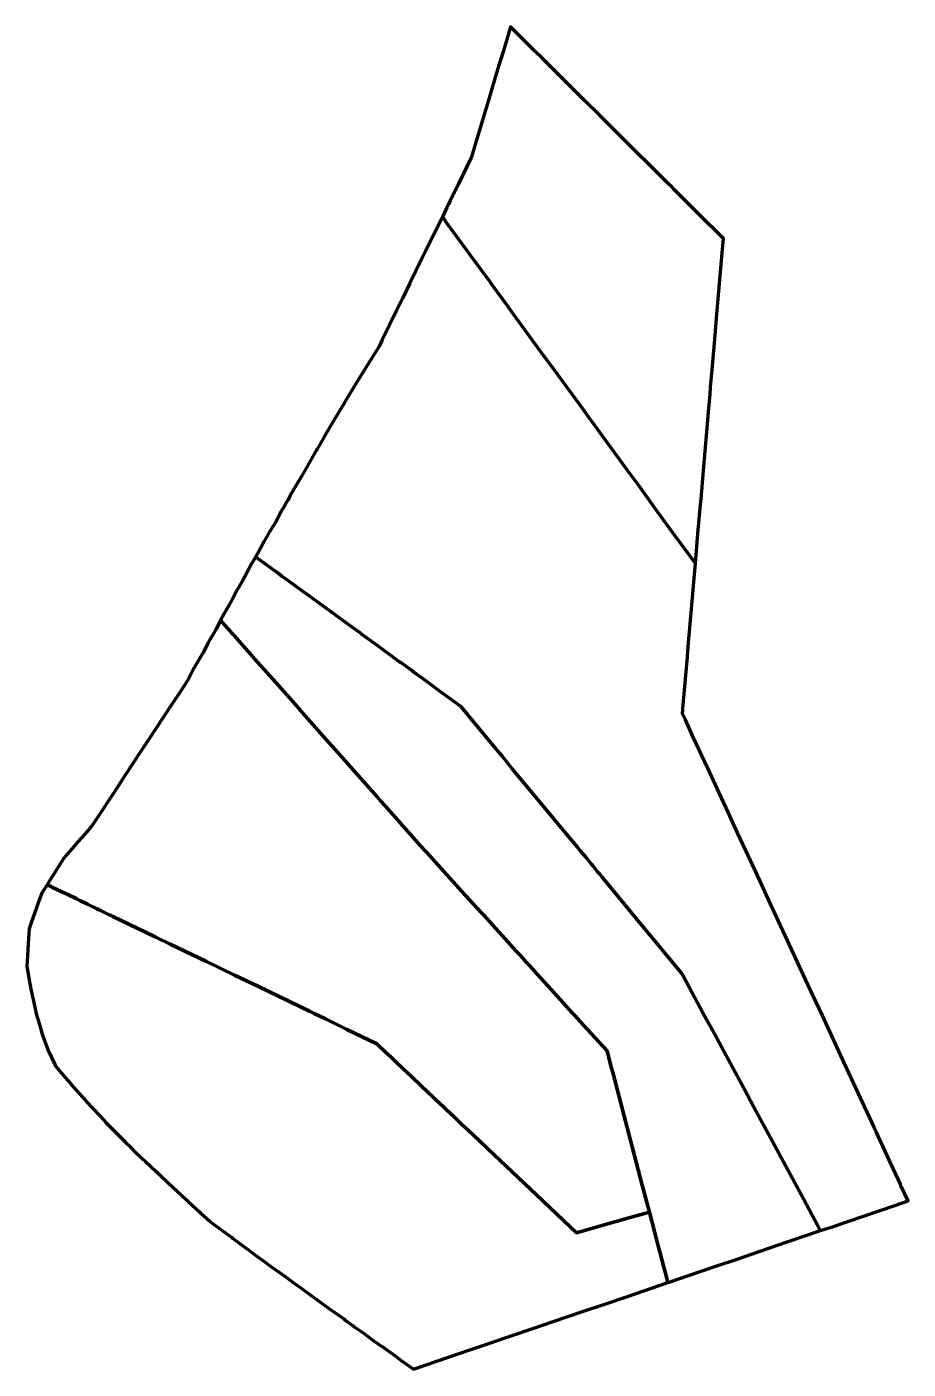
# Model space of a CAD drawing. Header units: metres. Extents: x 807521 to 807617, y 9157407 to 9157552.
import ezdxf

# ---------------------------------------------------------------- set-up
doc = ezdxf.new("R2010")
doc.units = ezdxf.units.M
doc.header["$MEASUREMENT"] = 0
doc.layers.add('2852-21107', color=1, linetype='Continuous')

msp = doc.modelspace()

# ---------------------------------------------------------------- linework, layer by layer
at = {"layer": '2852-21107', "color": 40, "lineweight": 70, "true_color": 0xffbb00}
msp.add_lwpolyline([(807566.43, 9157531.67), (807566.61, 9157531.42), (807566.89, 9157531.03), (807568.12, 9157529.35), (807569.02, 9157528.12), (807569.49, 9157527.47), (807571.56, 9157524.64), (807571.87, 9157524.21), (807573.47, 9157522.02), (807573.89, 9157521.45), (807577.37, 9157516.68), (807578.15, 9157515.61), (807581.6, 9157510.89), (807582.41, 9157509.78), (807582.62, 9157509.49), (807586.49, 9157504.18), (807587.67, 9157502.57), (807589.29, 9157500.35), (807590.41, 9157498.81), (807591.6, 9157497.18), (807592.64, 9157495.77), (807593.86, 9157494.09), (807594.13, 9157497.33), (807594.44, 9157500.84), (807594.46, 9157501.07), (807594.72, 9157504.17), (807594.8, 9157505.01), (807595.19, 9157509.64), (807595.27, 9157510.55), (807595.44, 9157512.45), (807595.5, 9157513.2), (807595.66, 9157515.09), (807595.98, 9157518.8), (807596.18, 9157521.13), (807596.61, 9157526.1), (807596.75, 9157527.75), (807596.89, 9157529.32), (807594.2, 9157531.99), (807591.63, 9157534.54), (807591.28, 9157534.9), (807591.01, 9157535.16), (807585.3, 9157540.83), (807584.5, 9157541.63), (807583.45, 9157542.67), (807581.86, 9157544.25), (807581.47, 9157544.63), (807577.23, 9157548.84), (807576.46, 9157549.61), (807575.46, 9157550.6), (807573.8, 9157552.25), (807573, 9157549.56), (807572.72, 9157548.65), (807572.63, 9157548.33), (807572.42, 9157547.64), (807571.32, 9157543.94), (807570.42, 9157540.93), (807570.17, 9157540.1), (807569.59, 9157538.16), (807568.14, 9157535.18), (807567.52, 9157533.92), (807567.29, 9157533.45), (807567.06, 9157532.96), (807566.92, 9157532.69)], close=True, dxfattribs=at)
at = {"layer": '2852-21107', "color": 6, "lineweight": 70, "true_color": 0xff00ff}
for points in [[(807546.2, 9157494.81), (807546.29, 9157494.75), (807548.41, 9157493.2), (807548.45, 9157493.18), (807549.04, 9157492.74), (807550.29, 9157491.83), (807551.24, 9157491.14), (807552.24, 9157490.41), (807554.76, 9157488.57), (807556.67, 9157487.18), (807557.61, 9157486.5), (807557.63, 9157486.48), (807559.67, 9157484.99), (807561.83, 9157483.42), (807561.91, 9157483.36), (807563.07, 9157482.52), (807563.32, 9157482.33), (807564.6, 9157481.4), (807566.19, 9157480.24), (807567.11, 9157479.57), (807568.41, 9157478.62), (807568.68, 9157478.3), (807569.19, 9157477.69), (807569.29, 9157477.57), (807572.25, 9157473.98), (807572.4, 9157473.81), (807572.93, 9157473.17), (807574.01, 9157471.86), (807574.19, 9157471.64), (807578.48, 9157466.47), (807579.31, 9157465.46), (807579.34, 9157465.43), (807580.47, 9157464.07), (807581.06, 9157463.35), (807581.38, 9157462.96), (807581.72, 9157462.56), (807582, 9157462.22), (807582.29, 9157461.87), (807582.54, 9157461.56), (807582.77, 9157461.28), (807583.03, 9157460.98), (807583.25, 9157460.7), (807583.39, 9157460.54), (807583.48, 9157460.43), (807583.72, 9157460.14), (807583.93, 9157459.88), (807585.09, 9157458.49), (807587.95, 9157455.03), (807590.15, 9157452.38), (807590.26, 9157452.24), (807592.35, 9157449.72), (807592.52, 9157449.4), (807594.71, 9157445.34), (807595.55, 9157443.79), (807595.88, 9157443.19), (807596.71, 9157441.64), (807599.09, 9157437.23), (807600.19, 9157435.19), (807602.42, 9157431.06), (807605.09, 9157426.11), (807605.56, 9157425.25), (807606.18, 9157424.1), (807607.13, 9157422.32), (807607.21, 9157422.18), (807607.31, 9157422), (807607.39, 9157421.85), (807607.41, 9157421.82), (807607.42, 9157421.8), (807608.91, 9157422.3), (807610.27, 9157422.76), (807615.58, 9157424.57), (807616.09, 9157424.75), (807616.91, 9157425.02), (807616.13, 9157426.7), (807616.07, 9157426.83), (807614.75, 9157429.68), (807614.62, 9157429.96), (807613.48, 9157432.42), (807613.27, 9157432.87), (807613.21, 9157433.01), (807609.98, 9157439.98), (807607.61, 9157445.1), (807606.59, 9157447.3), (807605.57, 9157449.5), (807603.84, 9157453.23), (807603.08, 9157454.88), (807601.96, 9157457.3), (807600.39, 9157460.68), (807598.43, 9157464.91), (807597.18, 9157467.62), (807596.43, 9157469.24), (807595.19, 9157471.92), (807593.62, 9157475.29), (807592.77, 9157477.15), (807592.45, 9157477.82), (807592.54, 9157478.78), (807592.95, 9157483.54), (807593.12, 9157485.54), (807593.39, 9157488.74), (807593.75, 9157492.9), (807593.86, 9157494.09), (807592.64, 9157495.77), (807591.6, 9157497.18), (807590.41, 9157498.81), (807589.29, 9157500.35), (807587.67, 9157502.57), (807586.49, 9157504.18), (807582.62, 9157509.49), (807582.41, 9157509.78), (807581.6, 9157510.89), (807578.15, 9157515.61), (807577.37, 9157516.68), (807573.89, 9157521.45), (807573.47, 9157522.02), (807571.87, 9157524.21), (807571.56, 9157524.64), (807569.49, 9157527.47), (807569.02, 9157528.12), (807568.12, 9157529.35), (807566.89, 9157531.03), (807566.61, 9157531.42), (807566.43, 9157531.67), (807564.6, 9157527.93), (807564.14, 9157526.99), (807562.92, 9157524.48), (807562.15, 9157522.9), (807561.47, 9157521.51), (807559.92, 9157518.33), (807559.61, 9157517.7), (807558.53, 9157515.94), (807557.45, 9157514.2), (807555.94, 9157511.71), (807555.77, 9157511.43), (807555.57, 9157511.1), (807555.32, 9157510.68), (807554.71, 9157509.65), (807553.63, 9157507.83), (807552.86, 9157506.48), (807552.84, 9157506.46), (807552.74, 9157506.29), (807552.61, 9157506.08), (807552.47, 9157505.83), (807551.94, 9157504.94), (807551.19, 9157503.61), (807550.43, 9157502.32), (807550.09, 9157501.71), (807549.84, 9157501.24), (807549.71, 9157501.01), (807549.55, 9157500.74), (807549.23, 9157500.2), (807549.04, 9157499.88), (807548.33, 9157498.55), (807547.71, 9157497.52), (807547.12, 9157496.52), (807547.12, 9157496.51), (807546.71, 9157495.75), (807546.4, 9157495.15), (807546.26, 9157494.92)], [(807523.58, 9157459.29), (807523.61, 9157459.28), (807523.7, 9157459.24), (807524.03, 9157459.08), (807524.13, 9157459.03), (807524.18, 9157459), (807525.58, 9157458.33), (807525.72, 9157458.26), (807525.75, 9157458.25), (807526.8, 9157457.74), (807526.98, 9157457.66), (807527.14, 9157457.58), (807527.96, 9157457.18), (807528.27, 9157457.03), (807528.49, 9157456.93), (807528.68, 9157456.83), (807528.87, 9157456.74), (807528.98, 9157456.69), (807529.23, 9157456.57), (807529.41, 9157456.48), (807529.59, 9157456.4), (807529.94, 9157456.22), (807530.32, 9157456.04), (807530.52, 9157455.95), (807530.72, 9157455.85), (807531.46, 9157455.49), (807535.39, 9157453.6), (807536.92, 9157452.86), (807540.85, 9157450.96), (807543.89, 9157449.49), (807546.5, 9157448.24), (807552.09, 9157445.54), (807552.1, 9157445.54), (807552.52, 9157445.33), (807553.75, 9157444.74), (807556.08, 9157443.61), (807559.32, 9157442.05), (807559.34, 9157442.04), (807560.39, 9157441.04), (807560.83, 9157440.62), (807561.32, 9157440.16), (807562.16, 9157439.36), (807563.12, 9157438.46), (807564.11, 9157437.52), (807564.93, 9157436.74), (807565.31, 9157436.39), (807565.77, 9157435.95), (807566.5, 9157435.26), (807566.96, 9157434.83), (807567.17, 9157434.63), (807567.89, 9157433.94), (807568.54, 9157433.32), (807569.18, 9157432.72), (807569.86, 9157432.08), (807570.45, 9157431.52), (807571.28, 9157430.73), (807572.69, 9157429.4), (807577.29, 9157425.05), (807577.35, 9157424.99), (807578.83, 9157423.59), (807580.97, 9157421.57), (807582.08, 9157421.88), (807583.46, 9157422.28), (807586.77, 9157423.22), (807588.86, 9157423.82), (807588.1, 9157426.73), (807586.53, 9157432.7), (807586.42, 9157433.11), (807586.28, 9157433.66), (807584.89, 9157438.92), (807584.7, 9157439.67), (807584.28, 9157441.27), (807581.7, 9157444.11), (807580.77, 9157445.13), (807580.51, 9157445.41), (807578.24, 9157447.91), (807577.88, 9157448.31), (807577.46, 9157448.77), (807577.07, 9157449.2), (807576.68, 9157449.63), (807576.24, 9157450.12), (807576.18, 9157450.18), (807575.83, 9157450.56), (807575.45, 9157450.98), (807575.39, 9157451.04), (807574.89, 9157451.6), (807574.39, 9157452.14), (807573.8, 9157452.79), (807573.23, 9157453.42), (807572.19, 9157454.57), (807570.91, 9157455.98), (807570.74, 9157456.16), (807570.13, 9157456.83), (807568.58, 9157458.53), (807565.93, 9157461.45), (807565.39, 9157462.04), (807565.13, 9157462.33), (807564.07, 9157463.5), (807560.23, 9157467.83), (807559.7, 9157468.43), (807559.4, 9157468.76), (807557.29, 9157471.14), (807554.79, 9157473.96), (807553.77, 9157475.11), (807551.57, 9157477.59), (807550.18, 9157479.16), (807548.69, 9157480.84), (807547.75, 9157481.9), (807546.08, 9157483.78), (807545.7, 9157484.21), (807545.09, 9157484.9), (807543.9, 9157486.24), (807543.58, 9157486.6), (807543.49, 9157486.7), (807542.83, 9157487.45), (807542.4, 9157487.94), (807541.91, 9157486.99), (807541.86, 9157486.92), (807541.15, 9157485.72), (807541, 9157485.47), (807540.53, 9157484.5), (807540.51, 9157484.46), (807539.55, 9157482.85), (807539.45, 9157482.68), (807538.88, 9157481.52), (807538.84, 9157481.46), (807538.03, 9157480.22), (807537.22, 9157479), (807536.24, 9157477.5), (807536.24, 9157477.5), (807535.42, 9157476.26), (807534.59, 9157474.99), (807533.73, 9157473.69), (807532.89, 9157472.42), (807532.06, 9157471.16), (807531.28, 9157469.97), (807530.53, 9157468.82), (807529.33, 9157467.01), (807528.55, 9157465.82), (807528.45, 9157465.67), (807527.67, 9157464.78), (807526.93, 9157463.93), (807526.55, 9157463.5), (807525.56, 9157462.36), (807525.4, 9157462.18), (807524.64, 9157460.98), (807524.31, 9157460.44), (807523.77, 9157459.59)]]:
    msp.add_lwpolyline(points, close=True, dxfattribs=at)
at = {"layer": '2852-21107', "color": 131, "lineweight": 70, "true_color": 0xbbffff}
msp.add_lwpolyline([(807542.4, 9157487.94), (807542.83, 9157487.45), (807543.49, 9157486.7), (807543.58, 9157486.6), (807543.9, 9157486.24), (807545.09, 9157484.9), (807545.7, 9157484.21), (807546.08, 9157483.78), (807547.75, 9157481.9), (807548.69, 9157480.84), (807550.18, 9157479.16), (807551.57, 9157477.59), (807553.77, 9157475.11), (807554.79, 9157473.96), (807557.29, 9157471.14), (807559.4, 9157468.76), (807559.7, 9157468.43), (807560.23, 9157467.83), (807564.07, 9157463.5), (807565.13, 9157462.33), (807565.39, 9157462.04), (807565.93, 9157461.45), (807568.58, 9157458.53), (807570.13, 9157456.83), (807570.74, 9157456.16), (807570.91, 9157455.98), (807572.19, 9157454.57), (807573.23, 9157453.42), (807573.8, 9157452.79), (807574.39, 9157452.14), (807574.89, 9157451.6), (807575.39, 9157451.04), (807575.45, 9157450.98), (807575.83, 9157450.56), (807576.18, 9157450.18), (807576.24, 9157450.12), (807576.68, 9157449.63), (807577.07, 9157449.2), (807577.46, 9157448.77), (807577.88, 9157448.31), (807578.24, 9157447.91), (807580.51, 9157445.41), (807580.77, 9157445.13), (807581.7, 9157444.11), (807584.28, 9157441.27), (807584.7, 9157439.67), (807584.89, 9157438.92), (807586.28, 9157433.66), (807586.42, 9157433.11), (807586.53, 9157432.7), (807588.1, 9157426.73), (807588.86, 9157423.82), (807589.75, 9157420.45), (807589.94, 9157419.72), (807590.03, 9157419.41), (807590.04, 9157419.36), (807590.47, 9157417.71), (807590.57, 9157417.32), (807590.72, 9157416.77), (807590.83, 9157416.34), (807590.88, 9157416.17), (807591.24, 9157416.3), (807593.1, 9157416.93), (807596.17, 9157417.97), (807598.36, 9157418.72), (807600.88, 9157419.57), (807602.54, 9157420.14), (807607.42, 9157421.8), (807607.41, 9157421.82), (807607.39, 9157421.85), (807607.31, 9157422), (807607.21, 9157422.18), (807607.13, 9157422.32), (807606.18, 9157424.1), (807605.56, 9157425.25), (807605.09, 9157426.11), (807602.42, 9157431.06), (807600.19, 9157435.19), (807599.09, 9157437.23), (807596.71, 9157441.64), (807595.88, 9157443.19), (807595.55, 9157443.79), (807594.71, 9157445.34), (807592.52, 9157449.4), (807592.35, 9157449.72), (807590.26, 9157452.24), (807590.15, 9157452.38), (807587.95, 9157455.03), (807585.09, 9157458.49), (807583.93, 9157459.88), (807583.72, 9157460.14), (807583.48, 9157460.43), (807583.39, 9157460.54), (807583.25, 9157460.7), (807583.03, 9157460.98), (807582.77, 9157461.28), (807582.54, 9157461.56), (807582.29, 9157461.87), (807582, 9157462.22), (807581.72, 9157462.56), (807581.38, 9157462.96), (807581.06, 9157463.35), (807580.47, 9157464.07), (807579.34, 9157465.43), (807579.31, 9157465.46), (807578.48, 9157466.47), (807574.19, 9157471.64), (807574.01, 9157471.86), (807572.93, 9157473.17), (807572.4, 9157473.81), (807572.25, 9157473.98), (807569.29, 9157477.57), (807569.19, 9157477.69), (807568.68, 9157478.3), (807568.41, 9157478.62), (807567.11, 9157479.57), (807566.19, 9157480.24), (807564.6, 9157481.4), (807563.32, 9157482.33), (807563.07, 9157482.52), (807561.91, 9157483.36), (807561.83, 9157483.42), (807559.67, 9157484.99), (807557.63, 9157486.48), (807557.61, 9157486.5), (807556.67, 9157487.18), (807554.76, 9157488.57), (807552.24, 9157490.41), (807551.24, 9157491.14), (807550.29, 9157491.83), (807549.04, 9157492.74), (807548.45, 9157493.18), (807548.41, 9157493.2), (807546.29, 9157494.75), (807546.2, 9157494.81), (807545.79, 9157494.12), (807545.03, 9157492.67), (807544.75, 9157492.2), (807544.36, 9157491.54), (807544.2, 9157491.23), (807543.7, 9157490.27), (807543.55, 9157489.98), (807543.03, 9157489.1), (807542.79, 9157488.69)], close=True, dxfattribs=at)
at = {"layer": '2852-21107', "color": 3, "lineweight": 70, "true_color": 0x00ff00}
msp.add_lwpolyline([(807521.39, 9157450.43), (807521.46, 9157450.03), (807521.68, 9157448.76), (807521.82, 9157447.98), (807521.93, 9157447.49), (807522.26, 9157446.01), (807522.3, 9157445.82), (807522.32, 9157445.75), (807522.38, 9157445.48), (807522.42, 9157445.31), (807522.72, 9157444.26), (807523.07, 9157443.08), (807523.72, 9157441.33), (807523.77, 9157441.19), (807524.07, 9157440.55), (807524.46, 9157439.73), (807524.49, 9157439.66), (807524.54, 9157439.57), (807525.51, 9157438.43), (807526.16, 9157437.7), (807526.23, 9157437.61), (807526.29, 9157437.54), (807526.43, 9157437.38), (807527.11, 9157436.61), (807527.83, 9157435.82), (807527.84, 9157435.81), (807528.58, 9157434.99), (807529.26, 9157434.27), (807529.81, 9157433.69), (807529.97, 9157433.52), (807529.99, 9157433.5), (807531.33, 9157432.13), (807531.51, 9157431.95), (807531.66, 9157431.81), (807532.04, 9157431.43), (807532.72, 9157430.76), (807532.74, 9157430.74), (807532.84, 9157430.64), (807532.93, 9157430.56), (807534.01, 9157429.52), (807534.19, 9157429.35), (807535.46, 9157428.16), (807535.58, 9157428.04), (807535.71, 9157427.92), (807535.79, 9157427.85), (807536.68, 9157427.02), (807537.26, 9157426.49), (807537.57, 9157426.2), (807538.75, 9157425.1), (807538.86, 9157425.01), (807540.14, 9157423.82), (807540.23, 9157423.74), (807541.3, 9157422.76), (807541.76, 9157422.41), (807543.21, 9157421.33), (807543.6, 9157421.05), (807543.63, 9157421.02), (807543.67, 9157421), (807544.5, 9157420.38), (807545.35, 9157419.75), (807545.44, 9157419.69), (807546.21, 9157419.11), (807547.22, 9157418.37), (807547.82, 9157417.92), (807548.78, 9157417.25), (807549.49, 9157416.75), (807550.31, 9157416.14), (807550.86, 9157415.74), (807551.93, 9157414.99), (807552.26, 9157414.75), (807552.87, 9157414.3), (807553.45, 9157413.87), (807554.33, 9157413.22), (807554.54, 9157413.07), (807555.74, 9157412.23), (807555.89, 9157412.11), (807556.79, 9157411.45), (807556.88, 9157411.39), (807557.83, 9157410.72), (807558.3, 9157410.37), (807558.92, 9157409.91), (807559.87, 9157409.25), (807560, 9157409.16), (807560.79, 9157408.6), (807561.44, 9157408.12), (807561.98, 9157407.72), (807562.93, 9157407.05), (807563.29, 9157406.79), (807567.21, 9157408.12), (807568.05, 9157408.41), (807569.61, 9157408.94), (807571.35, 9157409.53), (807571.52, 9157409.59), (807576.33, 9157411.23), (807578.42, 9157411.94), (807581.73, 9157413.06), (807583.93, 9157413.81), (807586.49, 9157414.68), (807590.88, 9157416.17), (807590.83, 9157416.34), (807590.72, 9157416.77), (807590.57, 9157417.32), (807590.47, 9157417.71), (807590.04, 9157419.36), (807590.03, 9157419.41), (807589.94, 9157419.72), (807589.75, 9157420.45), (807588.86, 9157423.82), (807586.77, 9157423.22), (807583.46, 9157422.28), (807582.08, 9157421.88), (807580.97, 9157421.57), (807578.83, 9157423.59), (807577.35, 9157424.99), (807577.29, 9157425.05), (807572.69, 9157429.4), (807571.28, 9157430.73), (807570.45, 9157431.52), (807569.86, 9157432.08), (807569.18, 9157432.72), (807568.54, 9157433.32), (807567.89, 9157433.94), (807567.17, 9157434.63), (807566.96, 9157434.83), (807566.5, 9157435.26), (807565.77, 9157435.95), (807565.31, 9157436.39), (807564.93, 9157436.74), (807564.11, 9157437.52), (807563.12, 9157438.46), (807562.16, 9157439.36), (807561.32, 9157440.16), (807560.83, 9157440.62), (807560.39, 9157441.04), (807559.34, 9157442.04), (807559.32, 9157442.05), (807556.08, 9157443.61), (807553.75, 9157444.74), (807552.52, 9157445.33), (807552.1, 9157445.54), (807552.09, 9157445.54), (807546.5, 9157448.24), (807543.89, 9157449.49), (807540.85, 9157450.96), (807536.92, 9157452.86), (807535.39, 9157453.6), (807531.46, 9157455.49), (807530.72, 9157455.85), (807530.52, 9157455.95), (807530.32, 9157456.04), (807529.94, 9157456.22), (807529.59, 9157456.4), (807529.41, 9157456.48), (807529.23, 9157456.57), (807528.98, 9157456.69), (807528.87, 9157456.74), (807528.68, 9157456.83), (807528.49, 9157456.93), (807528.27, 9157457.03), (807527.96, 9157457.18), (807527.14, 9157457.58), (807526.98, 9157457.66), (807526.8, 9157457.74), (807525.75, 9157458.25), (807525.72, 9157458.26), (807525.58, 9157458.33), (807524.18, 9157459), (807524.13, 9157459.03), (807524.03, 9157459.08), (807523.7, 9157459.24), (807523.61, 9157459.28), (807523.58, 9157459.29), (807523.01, 9157458.37), (807522.77, 9157457.71), (807522.55, 9157457.09), (807522.41, 9157456.69), (807521.9, 9157455.25), (807521.64, 9157454.52), (807521.58, 9157453.51), (807521.54, 9157452.88), (807521.5, 9157452.22)], close=True, dxfattribs=at)

doc.saveas('drawing.dxf')
